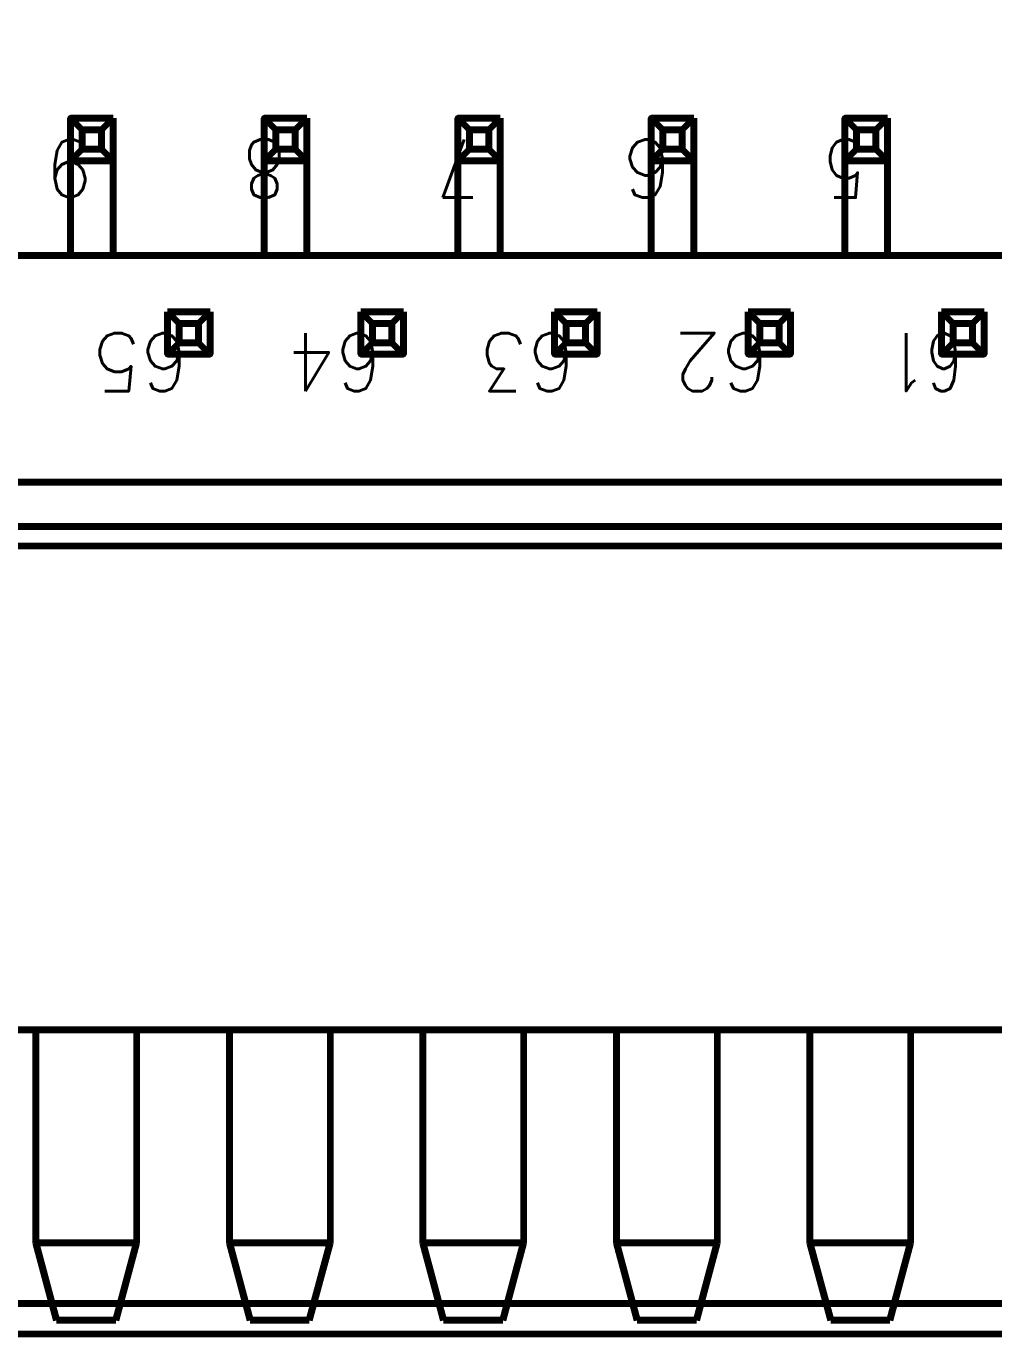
# Model space of a CAD drawing. Header units: inches. Extents: x -0.4 to 8, y -0.5 to 10.5.
# Drawn here: x 5.216 to 5.716, y -0.417 to 0.259 of the extents above; entities that cross this region are included whole.
import ezdxf

# ---------------------------------------------------------------- set-up
doc = ezdxf.new("R2010")
doc.units = ezdxf.units.IN
doc.header["$LTSCALE"] = 0.504853
doc.header["$MEASUREMENT"] = 0
for name, color, linetype in [('1', 7, 'Continuous'), ('135', 7, 'Continuous'), ('3', 7, 'Continuous'), ('75', 7, 'Continuous')]:
    doc.layers.add(name, color=color, linetype=linetype)
doc.styles.get("Standard").update_dxf_attribs({"font": 'ROMANS.SHX'})

# ---------------------------------------------------------------- blocks, each defined once
blk = doc.blocks.new('25359')
at = {"color": 1, "linetype": 'Continuous', "lineweight": 211}
for p, q in [((5.553, 0.617, -0.09725), (-0.047, 0.617, -0.09725)), ((5.553, 0.617, 0.15525), (-0.047, 0.617, 0.15525)), ((-0.047, 0.60125, -0.0815), (5.553, 0.60125, -0.0815)), ((5.553, 0.60125, -0.0815), (-0.047, 0.60125, -0.0815)), ((-0.047, 0.60125, -0.113), (5.553, 0.60125, -0.113)), ((5.553, 0.60125, -0.113), (-0.047, 0.60125, -0.113)), ((-0.047, 0.60125, 0.171), (5.553, 0.60125, 0.171)), ((5.553, 0.60125, 0.1395), (-0.047, 0.60125, 0.1395)), ((5.553, 0.60125, 0.171), (-0.047, 0.60125, 0.171)), ((-0.047, 0.60125, 0.1395), (5.553, 0.60125, 0.1395)), ((5.85, 0.46, -0.113), (-0.35, 0.46, -0.113)), ((5.85, 0.46, -0.113), (-0.35, 0.46, -0.113)), ((5.85, 0.46, 0.171), (-0.28, 0.46, 0.171)), ((5.85, 0.46, 0.171), (-0.28, 0.46, 0.171)), ((-0.047, 0.46, -0.0815), (5.553, 0.46, -0.0815)), ((5.553, 0.46, -0.0815), (-0.047, 0.46, -0.0815)), ((5.553, 0.46, -0.113), (-0.047, 0.46, -0.113)), ((-0.047, 0.46, -0.113), (5.553, 0.46, -0.113)), ((5.553, 0.46, 0.1395), (-0.047, 0.46, 0.1395)), ((-0.047, 0.46, 0.171), (5.553, 0.46, 0.171)), ((5.553, 0.46, 0.171), (-0.047, 0.46, 0.171)), ((-0.047, 0.46, 0.1395), (5.553, 0.46, 0.1395)), ((5.85, 0.21, -0.113), (-0.35, 0.21, -0.113)), ((5.85, 0.21, -0.113), (-0.35, 0.21, -0.113)), ((5.85, 0.21, 0.127), (-0.324, 0.21, 0.127)), ((5.85, 0.21, 0.127), (-0.324, 0.21, 0.127)), ((5.55, 0.21, 0.025), (-0.1, 0.21, 0.025)), ((5.55, 0.21, 0.127), (-0.1, 0.21, 0.127)), ((-0.324, 0.177, 0.127), (5.85, 0.177, 0.127)), ((-0.324, 0.177, 0.127), (5.85, 0.177, 0.127)), ((5.85, 0.177, 0.171), (-0.28, 0.177, 0.171)), ((5.85, 0.177, 0.171), (-0.28, 0.177, 0.171)), ((5.55, 0.06, 0.025), (-0.1, 0.06, 0.025)), ((-0.1, 0.06, 0.127), (5.55, 0.06, 0.127))]:
    blk.add_line(p, q, dxfattribs=at)
at = {"layer": '1', "color": 2, "linetype": 'Continuous', "lineweight": 211}
for p, q in [((0.387718, 0.61, 0.088), (0.377, 0.57, 0.0945)), ((0.377, 0.57, 0.0945), (0.387718, 0.61, 0.088)), ((0.387718, 0.61, 0.08), (0.377, 0.57, 0.0735)), ((0.377, 0.57, 0.0735), (0.387718, 0.61, 0.08)), ((0.377, 0.57, -0.0265), (0.387718, 0.61, -0.02)), ((0.387718, 0.61, -0.02), (0.377, 0.57, -0.0265)), ((0.377, 0.57, -0.0055), (0.387718, 0.61, -0.012)), ((0.387718, 0.61, -0.012), (0.377, 0.57, -0.0055)), ((0.387718, 0.61, 0.088), (0.418282, 0.61, 0.088)), ((0.387718, 0.61, 0.088), (0.387718, 0.61, 0.08)), ((0.387718, 0.61, 0.08), (0.387718, 0.61, 0.088)), ((0.418282, 0.61, 0.08), (0.387718, 0.61, 0.08)), ((0.387718, 0.61, 0.08), (0.418282, 0.61, 0.08)), ((0.418282, 0.61, 0.088), (0.387718, 0.61, 0.088)), ((0.387718, 0.61, -0.012), (0.387718, 0.61, -0.02)), ((0.387718, 0.61, -0.02), (0.387718, 0.61, -0.012)), ((0.418282, 0.61, -0.012), (0.387718, 0.61, -0.012)), ((0.387718, 0.61, -0.012), (0.418282, 0.61, -0.012)), ((0.387718, 0.61, -0.02), (0.418282, 0.61, -0.02)), ((0.418282, 0.61, -0.02), (0.387718, 0.61, -0.02)), ((0.418282, 0.61, 0.088), (0.429, 0.57, 0.0945)), ((0.429, 0.57, 0.0945), (0.418282, 0.61, 0.088)), ((0.418282, 0.61, 0.08), (0.418282, 0.61, 0.088)), ((0.418282, 0.61, 0.088), (0.418282, 0.61, 0.08)), ((0.429, 0.57, 0.0735), (0.418282, 0.61, 0.08)), ((0.418282, 0.61, 0.08), (0.429, 0.57, 0.0735)), ((0.418282, 0.61, -0.02), (0.429, 0.57, -0.0265)), ((0.429, 0.57, -0.0055), (0.418282, 0.61, -0.012)), ((0.429, 0.57, -0.0265), (0.418282, 0.61, -0.02)), ((0.418282, 0.61, -0.012), (0.429, 0.57, -0.0055)), ((0.418282, 0.61, -0.012), (0.418282, 0.61, -0.02)), ((0.418282, 0.61, -0.02), (0.418282, 0.61, -0.012)), ((0.487718, 0.61, 0.08), (0.477, 0.57, 0.0735)), ((0.477, 0.57, 0.0735), (0.487718, 0.61, 0.08)), ((0.487718, 0.61, -0.012), (0.477, 0.57, -0.0055)), ((0.477, 0.57, -0.0055), (0.487718, 0.61, -0.012)), ((0.477, 0.57, -0.0265), (0.487718, 0.61, -0.02)), ((0.487718, 0.61, -0.02), (0.477, 0.57, -0.0265)), ((0.477, 0.57, 0.0945), (0.487718, 0.61, 0.088)), ((0.487718, 0.61, 0.088), (0.477, 0.57, 0.0945)), ((0.487718, 0.61, 0.088), (0.518282, 0.61, 0.088)), ((0.518282, 0.61, 0.088), (0.487718, 0.61, 0.088)), ((0.487718, 0.61, 0.088), (0.487718, 0.61, 0.08)), ((0.487718, 0.61, 0.08), (0.487718, 0.61, 0.088)), ((0.518282, 0.61, 0.08), (0.487718, 0.61, 0.08)), ((0.487718, 0.61, 0.08), (0.518282, 0.61, 0.08)), ((0.487718, 0.61, -0.02), (0.518282, 0.61, -0.02)), ((0.487718, 0.61, -0.02), (0.487718, 0.61, -0.012)), ((0.518282, 0.61, -0.02), (0.487718, 0.61, -0.02)), ((0.487718, 0.61, -0.012), (0.487718, 0.61, -0.02)), ((0.518282, 0.61, -0.012), (0.487718, 0.61, -0.012)), ((0.487718, 0.61, -0.012), (0.518282, 0.61, -0.012)), ((0.529, 0.57, 0.0735), (0.518282, 0.61, 0.08)), ((0.518282, 0.61, 0.08), (0.529, 0.57, 0.0735)), ((0.529, 0.57, -0.0265), (0.518282, 0.61, -0.02)), ((0.518282, 0.61, -0.012), (0.529, 0.57, -0.0055)), ((0.529, 0.57, -0.0055), (0.518282, 0.61, -0.012)), ((0.518282, 0.61, -0.02), (0.529, 0.57, -0.0265)), ((0.518282, 0.61, 0.088), (0.529, 0.57, 0.0945)), ((0.529, 0.57, 0.0945), (0.518282, 0.61, 0.088)), ((0.518282, 0.61, 0.08), (0.518282, 0.61, 0.088)), ((0.518282, 0.61, 0.088), (0.518282, 0.61, 0.08)), ((0.518282, 0.61, -0.012), (0.518282, 0.61, -0.02)), ((0.518282, 0.61, -0.02), (0.518282, 0.61, -0.012)), ((0.587718, 0.61, 0.08), (0.577, 0.57, 0.0735)), ((0.587718, 0.61, -0.012), (0.577, 0.57, -0.0055)), ((0.577, 0.57, -0.0055), (0.587718, 0.61, -0.012)), ((0.587718, 0.61, -0.02), (0.577, 0.57, -0.0265)), ((0.577, 0.57, -0.0265), (0.587718, 0.61, -0.02)), ((0.577, 0.57, 0.0735), (0.587718, 0.61, 0.08)), ((0.577, 0.57, 0.0945), (0.587718, 0.61, 0.088)), ((0.587718, 0.61, 0.088), (0.577, 0.57, 0.0945)), ((0.618282, 0.61, 0.088), (0.587718, 0.61, 0.088)), ((0.587718, 0.61, 0.088), (0.618282, 0.61, 0.088)), ((0.618282, 0.61, 0.08), (0.587718, 0.61, 0.08)), ((0.587718, 0.61, 0.08), (0.587718, 0.61, 0.088)), ((0.587718, 0.61, 0.088), (0.587718, 0.61, 0.08)), ((0.587718, 0.61, 0.08), (0.618282, 0.61, 0.08)), ((0.587718, 0.61, -0.012), (0.618282, 0.61, -0.012)), ((0.618282, 0.61, -0.012), (0.587718, 0.61, -0.012)), ((0.587718, 0.61, -0.02), (0.587718, 0.61, -0.012)), ((0.618282, 0.61, -0.02), (0.587718, 0.61, -0.02)), ((0.587718, 0.61, -0.02), (0.618282, 0.61, -0.02)), ((0.587718, 0.61, -0.012), (0.587718, 0.61, -0.02)), ((0.618282, 0.61, 0.08), (0.629, 0.57, 0.0735)), ((0.618282, 0.61, -0.012), (0.629, 0.57, -0.0055)), ((0.629, 0.57, -0.0055), (0.618282, 0.61, -0.012)), ((0.629, 0.57, -0.0265), (0.618282, 0.61, -0.02)), ((0.618282, 0.61, -0.02), (0.629, 0.57, -0.0265)), ((0.629, 0.57, 0.0735), (0.618282, 0.61, 0.08)), ((0.629, 0.57, 0.0945), (0.618282, 0.61, 0.088)), ((0.618282, 0.61, 0.088), (0.629, 0.57, 0.0945)), ((0.618282, 0.61, 0.08), (0.618282, 0.61, 0.088)), ((0.618282, 0.61, 0.088), (0.618282, 0.61, 0.08)), ((0.618282, 0.61, -0.02), (0.618282, 0.61, -0.012)), ((0.618282, 0.61, -0.012), (0.618282, 0.61, -0.02)), ((0.687718, 0.61, -0.012), (0.677, 0.57, -0.0055)), ((0.677, 0.57, -0.0055), (0.687718, 0.61, -0.012)), ((0.677, 0.57, -0.0265), (0.687718, 0.61, -0.02)), ((0.687718, 0.61, -0.02), (0.677, 0.57, -0.0265)), ((0.677, 0.57, 0.0735), (0.687718, 0.61, 0.08)), ((0.687718, 0.61, 0.08), (0.677, 0.57, 0.0735)), ((0.687718, 0.61, 0.088), (0.677, 0.57, 0.0945)), ((0.677, 0.57, 0.0945), (0.687718, 0.61, 0.088)), ((0.687718, 0.61, 0.088), (0.718282, 0.61, 0.088)), ((0.718282, 0.61, 0.088), (0.687718, 0.61, 0.088)), ((0.687718, 0.61, 0.08), (0.718282, 0.61, 0.08)), ((0.718282, 0.61, 0.08), (0.687718, 0.61, 0.08)), ((0.687718, 0.61, 0.088), (0.687718, 0.61, 0.08)), ((0.687718, 0.61, 0.08), (0.687718, 0.61, 0.088)), ((0.687718, 0.61, -0.012), (0.718282, 0.61, -0.012)), ((0.718282, 0.61, -0.012), (0.687718, 0.61, -0.012)), ((0.687718, 0.61, -0.02), (0.718282, 0.61, -0.02)), ((0.687718, 0.61, -0.02), (0.687718, 0.61, -0.012)), ((0.687718, 0.61, -0.012), (0.687718, 0.61, -0.02)), ((0.718282, 0.61, -0.02), (0.687718, 0.61, -0.02)), ((0.718282, 0.61, -0.012), (0.729, 0.57, -0.0055)), ((0.729, 0.57, -0.0055), (0.718282, 0.61, -0.012)), ((0.718282, 0.61, -0.02), (0.729, 0.57, -0.0265)), ((0.729, 0.57, -0.0265), (0.718282, 0.61, -0.02)), ((0.718282, 0.61, 0.08), (0.729, 0.57, 0.0735)), ((0.729, 0.57, 0.0735), (0.718282, 0.61, 0.08)), ((0.729, 0.57, 0.0945), (0.718282, 0.61, 0.088)), ((0.718282, 0.61, 0.088), (0.729, 0.57, 0.0945)), ((0.718282, 0.61, 0.08), (0.718282, 0.61, 0.088)), ((0.718282, 0.61, 0.088), (0.718282, 0.61, 0.08)), ((0.718282, 0.61, -0.012), (0.718282, 0.61, -0.02)), ((0.718282, 0.61, -0.02), (0.718282, 0.61, -0.012)), ((0.777, 0.57, -0.0055), (0.787718, 0.61, -0.012)), ((0.787718, 0.61, -0.012), (0.777, 0.57, -0.0055)), ((0.777, 0.57, -0.0265), (0.787718, 0.61, -0.02)), ((0.787718, 0.61, -0.02), (0.777, 0.57, -0.0265)), ((0.787718, 0.61, 0.08), (0.777, 0.57, 0.0735)), ((0.777, 0.57, 0.0735), (0.787718, 0.61, 0.08)), ((0.777, 0.57, 0.0945), (0.787718, 0.61, 0.088)), ((0.787718, 0.61, 0.088), (0.777, 0.57, 0.0945)), ((0.818282, 0.61, 0.088), (0.787718, 0.61, 0.088)), ((0.787718, 0.61, 0.088), (0.787718, 0.61, 0.08)), ((0.787718, 0.61, 0.08), (0.818282, 0.61, 0.08)), ((0.818282, 0.61, 0.08), (0.787718, 0.61, 0.08)), ((0.787718, 0.61, 0.08), (0.787718, 0.61, 0.088)), ((0.787718, 0.61, 0.088), (0.818282, 0.61, 0.088)), ((0.818282, 0.61, -0.012), (0.787718, 0.61, -0.012)), ((0.787718, 0.61, -0.012), (0.818282, 0.61, -0.012)), ((0.787718, 0.61, -0.02), (0.787718, 0.61, -0.012)), ((0.787718, 0.61, -0.012), (0.787718, 0.61, -0.02)), ((0.818282, 0.61, -0.02), (0.787718, 0.61, -0.02)), ((0.787718, 0.61, -0.02), (0.818282, 0.61, -0.02)), ((0.829, 0.57, -0.0055), (0.818282, 0.61, -0.012)), ((0.818282, 0.61, -0.012), (0.829, 0.57, -0.0055)), ((0.829, 0.57, -0.0265), (0.818282, 0.61, -0.02)), ((0.818282, 0.61, -0.02), (0.829, 0.57, -0.0265)), ((0.818282, 0.61, 0.08), (0.829, 0.57, 0.0735)), ((0.829, 0.57, 0.0945), (0.818282, 0.61, 0.088)), ((0.829, 0.57, 0.0735), (0.818282, 0.61, 0.08)), ((0.818282, 0.61, 0.08), (0.818282, 0.61, 0.088)), ((0.818282, 0.61, 0.088), (0.818282, 0.61, 0.08)), ((0.818282, 0.61, 0.088), (0.829, 0.57, 0.0945)), ((0.818282, 0.61, -0.012), (0.818282, 0.61, -0.02)), ((0.818282, 0.61, -0.02), (0.818282, 0.61, -0.012)), ((0.429, 0.57, -0.0265), (0.377, 0.57, -0.0265)), ((0.377, 0.57, 0.0945), (0.429, 0.57, 0.0945)), ((0.377, 0.57, 0.0735), (0.377, 0.57, 0.0945)), ((0.429, 0.57, 0.0735), (0.377, 0.57, 0.0735)), ((0.377, 0.57, -0.0055), (0.377, 0.57, -0.0265)), ((0.429, 0.57, -0.0055), (0.377, 0.57, -0.0055)), ((0.377, 0.57, -0.0265), (0.429, 0.57, -0.0265)), ((0.377, 0.57, -0.0055), (0.429, 0.57, -0.0055)), ((0.377, 0.57, -0.0265), (0.377, 0.57, -0.0055)), ((0.377, 0.57, 0.0735), (0.429, 0.57, 0.0735)), ((0.429, 0.57, 0.0945), (0.377, 0.57, 0.0945)), ((0.377, 0.57, 0.0945), (0.377, 0.57, 0.0735)), ((0.377, 0.46, 0.0735), (0.377, 0.57, 0.0735)), ((0.377, 0.46, 0.0945), (0.377, 0.57, 0.0945)), ((0.377, 0.46, -0.0055), (0.377, 0.57, -0.0055)), ((0.377, 0.46, -0.0265), (0.377, 0.57, -0.0265)), ((0.429, 0.57, 0.0945), (0.429, 0.57, 0.0735)), ((0.429, 0.57, -0.0265), (0.429, 0.57, -0.0055)), ((0.429, 0.57, -0.0055), (0.429, 0.57, -0.0265)), ((0.429, 0.57, 0.0735), (0.429, 0.57, 0.0945)), ((0.429, 0.46, 0.0735), (0.429, 0.57, 0.0735)), ((0.429, 0.57, 0.0945), (0.429, 0.46, 0.0945)), ((0.429, 0.57, -0.0055), (0.429, 0.46, -0.0055)), ((0.429, 0.46, -0.0265), (0.429, 0.57, -0.0265)), ((0.529, 0.57, 0.0735), (0.477, 0.57, 0.0735)), ((0.477, 0.57, 0.0735), (0.529, 0.57, 0.0735)), ((0.477, 0.46, 0.0735), (0.477, 0.57, 0.0735)), ((0.477, 0.57, 0.0945), (0.477, 0.57, 0.0735)), ((0.477, 0.57, 0.0945), (0.529, 0.57, 0.0945)), ((0.477, 0.57, 0.0735), (0.477, 0.57, 0.0945)), ((0.529, 0.57, 0.0945), (0.477, 0.57, 0.0945)), ((0.477, 0.46, 0.0945), (0.477, 0.57, 0.0945)), ((0.477, 0.57, -0.0265), (0.529, 0.57, -0.0265)), ((0.477, 0.57, -0.0055), (0.529, 0.57, -0.0055)), ((0.477, 0.57, -0.0265), (0.477, 0.57, -0.0055)), ((0.529, 0.57, -0.0265), (0.477, 0.57, -0.0265)), ((0.477, 0.46, -0.0055), (0.477, 0.57, -0.0055)), ((0.529, 0.57, -0.0055), (0.477, 0.57, -0.0055)), ((0.477, 0.46, -0.0265), (0.477, 0.57, -0.0265)), ((0.477, 0.57, -0.0055), (0.477, 0.57, -0.0265)), ((0.529, 0.46, 0.0735), (0.529, 0.57, 0.0735)), ((0.529, 0.46, -0.0265), (0.529, 0.57, -0.0265)), ((0.529, 0.57, 0.0735), (0.529, 0.57, 0.0945)), ((0.529, 0.57, 0.0945), (0.529, 0.57, 0.0735)), ((0.529, 0.57, 0.0945), (0.529, 0.46, 0.0945)), ((0.529, 0.57, -0.0265), (0.529, 0.57, -0.0055)), ((0.529, 0.57, -0.0055), (0.529, 0.57, -0.0265)), ((0.529, 0.57, -0.0055), (0.529, 0.46, -0.0055)), ((0.577, 0.46, -0.0055), (0.577, 0.57, -0.0055)), ((0.577, 0.46, -0.0265), (0.577, 0.57, -0.0265)), ((0.629, 0.57, 0.0735), (0.577, 0.57, 0.0735)), ((0.577, 0.57, 0.0945), (0.629, 0.57, 0.0945)), ((0.577, 0.57, 0.0735), (0.577, 0.57, 0.0945)), ((0.577, 0.57, -0.0265), (0.577, 0.57, -0.0055)), ((0.577, 0.57, -0.0055), (0.577, 0.57, -0.0265)), ((0.629, 0.57, -0.0055), (0.577, 0.57, -0.0055)), ((0.577, 0.57, -0.0265), (0.629, 0.57, -0.0265)), ((0.629, 0.57, -0.0265), (0.577, 0.57, -0.0265)), ((0.577, 0.57, -0.0055), (0.629, 0.57, -0.0055)), ((0.577, 0.57, 0.0945), (0.577, 0.57, 0.0735)), ((0.629, 0.57, 0.0945), (0.577, 0.57, 0.0945)), ((0.577, 0.57, 0.0735), (0.629, 0.57, 0.0735)), ((0.577, 0.46, 0.0945), (0.577, 0.57, 0.0945)), ((0.577, 0.46, 0.0735), (0.577, 0.57, 0.0735)), ((0.629, 0.57, -0.0055), (0.629, 0.46, -0.0055)), ((0.629, 0.46, -0.0265), (0.629, 0.57, -0.0265)), ((0.629, 0.57, 0.0945), (0.629, 0.57, 0.0735)), ((0.629, 0.57, -0.0265), (0.629, 0.57, -0.0055)), ((0.629, 0.57, -0.0055), (0.629, 0.57, -0.0265)), ((0.629, 0.57, 0.0735), (0.629, 0.57, 0.0945)), ((0.629, 0.57, 0.0945), (0.629, 0.46, 0.0945)), ((0.629, 0.46, 0.0735), (0.629, 0.57, 0.0735)), ((0.677, 0.46, -0.0265), (0.677, 0.57, -0.0265)), ((0.677, 0.46, -0.0055), (0.677, 0.57, -0.0055)), ((0.677, 0.57, 0.0735), (0.729, 0.57, 0.0735)), ((0.729, 0.57, 0.0735), (0.677, 0.57, 0.0735)), ((0.677, 0.46, 0.0735), (0.677, 0.57, 0.0735)), ((0.677, 0.57, 0.0735), (0.677, 0.57, 0.0945)), ((0.677, 0.57, 0.0945), (0.677, 0.57, 0.0735)), ((0.677, 0.57, 0.0945), (0.729, 0.57, 0.0945)), ((0.729, 0.57, 0.0945), (0.677, 0.57, 0.0945)), ((0.677, 0.57, -0.0055), (0.677, 0.57, -0.0265)), ((0.677, 0.57, -0.0265), (0.677, 0.57, -0.0055)), ((0.677, 0.57, -0.0265), (0.729, 0.57, -0.0265)), ((0.729, 0.57, -0.0055), (0.677, 0.57, -0.0055)), ((0.677, 0.57, -0.0055), (0.729, 0.57, -0.0055)), ((0.729, 0.57, -0.0265), (0.677, 0.57, -0.0265)), ((0.677, 0.46, 0.0945), (0.677, 0.57, 0.0945)), ((0.729, 0.57, -0.0055), (0.729, 0.46, -0.0055)), ((0.729, 0.46, 0.0735), (0.729, 0.57, 0.0735)), ((0.729, 0.46, -0.0265), (0.729, 0.57, -0.0265)), ((0.729, 0.57, 0.0945), (0.729, 0.57, 0.0735)), ((0.729, 0.57, 0.0735), (0.729, 0.57, 0.0945)), ((0.729, 0.57, -0.0055), (0.729, 0.57, -0.0265)), ((0.729, 0.57, -0.0265), (0.729, 0.57, -0.0055)), ((0.729, 0.57, 0.0945), (0.729, 0.46, 0.0945)), ((0.829, 0.57, 0.0735), (0.777, 0.57, 0.0735)), ((0.777, 0.57, 0.0945), (0.829, 0.57, 0.0945)), ((0.777, 0.57, 0.0735), (0.777, 0.57, 0.0945)), ((0.777, 0.57, -0.0265), (0.777, 0.57, -0.0055)), ((0.829, 0.57, -0.0265), (0.777, 0.57, -0.0265)), ((0.777, 0.57, -0.0055), (0.829, 0.57, -0.0055)), ((0.829, 0.57, 0.0945), (0.777, 0.57, 0.0945)), ((0.777, 0.57, 0.0735), (0.829, 0.57, 0.0735)), ((0.777, 0.57, 0.0945), (0.777, 0.57, 0.0735)), ((0.777, 0.46, 0.0735), (0.777, 0.57, 0.0735)), ((0.777, 0.46, 0.0945), (0.777, 0.57, 0.0945)), ((0.829, 0.57, -0.0055), (0.777, 0.57, -0.0055)), ((0.777, 0.57, -0.0265), (0.829, 0.57, -0.0265)), ((0.777, 0.57, -0.0055), (0.777, 0.57, -0.0265)), ((0.777, 0.46, -0.0055), (0.777, 0.57, -0.0055)), ((0.777, 0.46, -0.0265), (0.777, 0.57, -0.0265)), ((0.829, 0.57, 0.0945), (0.829, 0.57, 0.0735)), ((0.829, 0.57, -0.0055), (0.829, 0.57, -0.0265)), ((0.829, 0.57, 0.0735), (0.829, 0.57, 0.0945)), ((0.829, 0.46, 0.0735), (0.829, 0.57, 0.0735)), ((0.829, 0.57, 0.0945), (0.829, 0.46, 0.0945)), ((0.829, 0.57, -0.0265), (0.829, 0.57, -0.0055)), ((0.829, 0.57, -0.0055), (0.829, 0.46, -0.0055)), ((0.829, 0.46, -0.0265), (0.829, 0.57, -0.0265)), ((0.361, 0.111, -0.102), (0.339, 0.111, -0.102)), ((0.345, 0.105, -0.112), (0.339, 0.111, -0.102)), ((0.339, 0.111, -0.102), (0.345, 0.105, -0.112)), ((0.339, 0.111, -0.102), (0.361, 0.111, -0.102)), ((0.339, 0.111, -0.102), (0.361, 0.111, -0.102)), ((0.339, 0.111, 0.025), (0.361, 0.111, 0.025)), ((0.339, 0.111, 0.025), (0.361, 0.111, 0.025)), ((0.339, 0.089, 0.025), (0.339, 0.111, 0.025)), ((0.339, 0.111, 0.025), (0.339, 0.089, 0.025)), ((0.339, 0.089, -0.102), (0.339, 0.111, -0.102)), ((0.339, 0.111, -0.102), (0.339, 0.089, -0.102)), ((0.361, 0.111, -0.102), (0.355, 0.105, -0.112)), ((0.355, 0.105, -0.112), (0.361, 0.111, -0.102)), ((0.361, 0.111, 0.025), (0.361, 0.089, 0.025)), ((0.361, 0.111, 0.025), (0.361, 0.089, 0.025)), ((0.361, 0.111, -0.102), (0.361, 0.089, -0.102)), ((0.361, 0.089, -0.102), (0.361, 0.111, -0.102)), ((0.439, 0.111, 0.025), (0.461, 0.111, 0.025)), ((0.439, 0.089, 0.025), (0.439, 0.111, 0.025)), ((0.439, 0.111, 0.025), (0.439, 0.089, 0.025)), ((0.439, 0.111, 0.025), (0.461, 0.111, 0.025)), ((0.439, 0.111, -0.102), (0.439, 0.089, -0.102)), ((0.439, 0.111, -0.102), (0.461, 0.111, -0.102)), ((0.461, 0.111, -0.102), (0.439, 0.111, -0.102)), ((0.439, 0.089, -0.102), (0.439, 0.111, -0.102)), ((0.439, 0.111, -0.102), (0.461, 0.111, -0.102)), ((0.445, 0.105, -0.112), (0.439, 0.111, -0.102)), ((0.439, 0.111, -0.102), (0.445, 0.105, -0.112)), ((0.455, 0.105, -0.112), (0.461, 0.111, -0.102)), ((0.461, 0.111, -0.102), (0.455, 0.105, -0.112)), ((0.461, 0.111, 0.025), (0.461, 0.089, 0.025)), ((0.461, 0.111, 0.025), (0.461, 0.089, 0.025)), ((0.461, 0.111, -0.102), (0.461, 0.089, -0.102)), ((0.461, 0.089, -0.102), (0.461, 0.111, -0.102)), ((0.539, 0.089, 0.025), (0.539, 0.111, 0.025)), ((0.539, 0.111, 0.025), (0.561, 0.111, 0.025)), ((0.539, 0.111, 0.025), (0.561, 0.111, 0.025)), ((0.539, 0.111, 0.025), (0.539, 0.089, 0.025)), ((0.539, 0.111, -0.102), (0.561, 0.111, -0.102)), ((0.561, 0.111, -0.102), (0.539, 0.111, -0.102)), ((0.539, 0.089, -0.102), (0.539, 0.111, -0.102)), ((0.539, 0.111, -0.102), (0.539, 0.089, -0.102)), ((0.539, 0.111, -0.102), (0.561, 0.111, -0.102)), ((0.545, 0.105, -0.112), (0.539, 0.111, -0.102)), ((0.539, 0.111, -0.102), (0.545, 0.105, -0.112)), ((0.555, 0.105, -0.112), (0.561, 0.111, -0.102)), ((0.561, 0.111, -0.102), (0.555, 0.105, -0.112)), ((0.561, 0.111, 0.025), (0.561, 0.089, 0.025)), ((0.561, 0.111, 0.025), (0.561, 0.089, 0.025)), ((0.561, 0.089, -0.102), (0.561, 0.111, -0.102)), ((0.561, 0.111, -0.102), (0.561, 0.089, -0.102)), ((0.639, 0.111, 0.025), (0.661, 0.111, 0.025)), ((0.639, 0.111, 0.025), (0.661, 0.111, 0.025)), ((0.639, 0.111, 0.025), (0.639, 0.089, 0.025)), ((0.639, 0.111, -0.102), (0.661, 0.111, -0.102)), ((0.661, 0.111, -0.102), (0.639, 0.111, -0.102)), ((0.639, 0.111, -0.102), (0.661, 0.111, -0.102)), ((0.639, 0.111, -0.102), (0.639, 0.089, -0.102)), ((0.639, 0.089, -0.102), (0.639, 0.111, -0.102)), ((0.639, 0.089, 0.025), (0.639, 0.111, 0.025)), ((0.645, 0.105, -0.112), (0.639, 0.111, -0.102)), ((0.639, 0.111, -0.102), (0.645, 0.105, -0.112)), ((0.655, 0.105, -0.112), (0.661, 0.111, -0.102)), ((0.661, 0.111, -0.102), (0.655, 0.105, -0.112)), ((0.661, 0.111, 0.025), (0.661, 0.089, 0.025)), ((0.661, 0.111, 0.025), (0.661, 0.089, 0.025)), ((0.661, 0.089, -0.102), (0.661, 0.111, -0.102)), ((0.661, 0.111, -0.102), (0.661, 0.089, -0.102)), ((0.739, 0.111, 0.025), (0.761, 0.111, 0.025)), ((0.739, 0.111, 0.025), (0.739, 0.089, 0.025)), ((0.739, 0.111, -0.102), (0.761, 0.111, -0.102)), ((0.739, 0.111, -0.102), (0.761, 0.111, -0.102)), ((0.761, 0.111, -0.102), (0.739, 0.111, -0.102)), ((0.739, 0.111, -0.102), (0.739, 0.089, -0.102)), ((0.739, 0.089, -0.102), (0.739, 0.111, -0.102)), ((0.739, 0.111, -0.102), (0.745, 0.105, -0.112)), ((0.745, 0.105, -0.112), (0.739, 0.111, -0.102)), ((0.739, 0.111, 0.025), (0.761, 0.111, 0.025)), ((0.739, 0.089, 0.025), (0.739, 0.111, 0.025)), ((0.761, 0.111, -0.102), (0.755, 0.105, -0.112)), ((0.755, 0.105, -0.112), (0.761, 0.111, -0.102)), ((0.761, 0.111, 0.025), (0.761, 0.089, 0.025)), ((0.761, 0.111, -0.102), (0.761, 0.089, -0.102)), ((0.761, 0.089, -0.102), (0.761, 0.111, -0.102)), ((0.761, 0.111, 0.025), (0.761, 0.089, 0.025)), ((0.345, 0.105, -0.112), (0.345, 0.095, -0.112)), ((0.345, 0.105, -0.112), (0.355, 0.105, -0.112)), ((0.345, 0.095, -0.112), (0.345, 0.105, -0.112)), ((0.355, 0.105, -0.112), (0.345, 0.105, -0.112)), ((0.355, 0.095, -0.112), (0.355, 0.105, -0.112)), ((0.355, 0.105, -0.112), (0.355, 0.095, -0.112)), ((0.455, 0.105, -0.112), (0.445, 0.105, -0.112)), ((0.445, 0.105, -0.112), (0.455, 0.105, -0.112)), ((0.445, 0.105, -0.112), (0.445, 0.095, -0.112)), ((0.445, 0.095, -0.112), (0.445, 0.105, -0.112)), ((0.455, 0.095, -0.112), (0.455, 0.105, -0.112)), ((0.455, 0.105, -0.112), (0.455, 0.095, -0.112)), ((0.545, 0.105, -0.112), (0.545, 0.095, -0.112)), ((0.555, 0.105, -0.112), (0.545, 0.105, -0.112)), ((0.545, 0.105, -0.112), (0.555, 0.105, -0.112)), ((0.545, 0.095, -0.112), (0.545, 0.105, -0.112)), ((0.555, 0.095, -0.112), (0.555, 0.105, -0.112)), ((0.555, 0.105, -0.112), (0.555, 0.095, -0.112)), ((0.645, 0.105, -0.112), (0.645, 0.095, -0.112)), ((0.645, 0.105, -0.112), (0.655, 0.105, -0.112)), ((0.655, 0.105, -0.112), (0.645, 0.105, -0.112)), ((0.645, 0.095, -0.112), (0.645, 0.105, -0.112)), ((0.655, 0.105, -0.112), (0.655, 0.095, -0.112)), ((0.655, 0.095, -0.112), (0.655, 0.105, -0.112)), ((0.755, 0.105, -0.112), (0.745, 0.105, -0.112)), ((0.745, 0.105, -0.112), (0.755, 0.105, -0.112)), ((0.745, 0.105, -0.112), (0.745, 0.095, -0.112)), ((0.745, 0.095, -0.112), (0.745, 0.105, -0.112)), ((0.755, 0.095, -0.112), (0.755, 0.105, -0.112)), ((0.755, 0.105, -0.112), (0.755, 0.095, -0.112)), ((0.339, 0.089, -0.102), (0.345, 0.095, -0.112)), ((0.345, 0.095, -0.112), (0.339, 0.089, -0.102)), ((0.345, 0.095, -0.112), (0.355, 0.095, -0.112)), ((0.355, 0.095, -0.112), (0.345, 0.095, -0.112)), ((0.355, 0.095, -0.112), (0.361, 0.089, -0.102)), ((0.361, 0.089, -0.102), (0.355, 0.095, -0.112)), ((0.445, 0.095, -0.112), (0.439, 0.089, -0.102)), ((0.439, 0.089, -0.102), (0.445, 0.095, -0.112)), ((0.455, 0.095, -0.112), (0.445, 0.095, -0.112)), ((0.445, 0.095, -0.112), (0.455, 0.095, -0.112)), ((0.461, 0.089, -0.102), (0.455, 0.095, -0.112)), ((0.455, 0.095, -0.112), (0.461, 0.089, -0.102)), ((0.545, 0.095, -0.112), (0.539, 0.089, -0.102)), ((0.539, 0.089, -0.102), (0.545, 0.095, -0.112)), ((0.545, 0.095, -0.112), (0.555, 0.095, -0.112)), ((0.555, 0.095, -0.112), (0.545, 0.095, -0.112)), ((0.561, 0.089, -0.102), (0.555, 0.095, -0.112)), ((0.555, 0.095, -0.112), (0.561, 0.089, -0.102)), ((0.639, 0.089, -0.102), (0.645, 0.095, -0.112)), ((0.645, 0.095, -0.112), (0.639, 0.089, -0.102)), ((0.655, 0.095, -0.112), (0.645, 0.095, -0.112)), ((0.645, 0.095, -0.112), (0.655, 0.095, -0.112)), ((0.661, 0.089, -0.102), (0.655, 0.095, -0.112)), ((0.655, 0.095, -0.112), (0.661, 0.089, -0.102)), ((0.739, 0.089, -0.102), (0.745, 0.095, -0.112)), ((0.745, 0.095, -0.112), (0.739, 0.089, -0.102)), ((0.755, 0.095, -0.112), (0.745, 0.095, -0.112)), ((0.745, 0.095, -0.112), (0.755, 0.095, -0.112)), ((0.761, 0.089, -0.102), (0.755, 0.095, -0.112)), ((0.755, 0.095, -0.112), (0.761, 0.089, -0.102)), ((0.361, 0.089, 0.025), (0.339, 0.089, 0.025)), ((0.361, 0.089, 0.025), (0.339, 0.089, 0.025)), ((0.339, 0.089, 0.025), (0.339, 0.089, -0.102)), ((0.339, 0.089, 0.025), (0.339, 0.089, -0.102)), ((0.339, 0.089, -0.102), (0.361, 0.089, -0.102)), ((0.361, 0.089, -0.102), (0.339, 0.089, -0.102)), ((0.361, 0.089, -0.102), (0.339, 0.089, -0.102)), ((0.361, 0.089, -0.102), (0.361, 0.089, 0.025)), ((0.361, 0.089, 0.025), (0.361, 0.089, -0.102)), ((0.461, 0.089, 0.025), (0.439, 0.089, 0.025)), ((0.461, 0.089, 0.025), (0.439, 0.089, 0.025)), ((0.439, 0.089, 0.025), (0.439, 0.089, -0.102)), ((0.439, 0.089, 0.025), (0.439, 0.089, -0.102)), ((0.461, 0.089, -0.102), (0.439, 0.089, -0.102)), ((0.439, 0.089, -0.102), (0.461, 0.089, -0.102)), ((0.461, 0.089, -0.102), (0.439, 0.089, -0.102)), ((0.461, 0.089, -0.102), (0.461, 0.089, 0.025)), ((0.461, 0.089, 0.025), (0.461, 0.089, -0.102)), ((0.561, 0.089, 0.025), (0.539, 0.089, 0.025)), ((0.561, 0.089, 0.025), (0.539, 0.089, 0.025)), ((0.539, 0.089, 0.025), (0.539, 0.089, -0.102)), ((0.539, 0.089, 0.025), (0.539, 0.089, -0.102)), ((0.561, 0.089, -0.102), (0.539, 0.089, -0.102)), ((0.539, 0.089, -0.102), (0.561, 0.089, -0.102)), ((0.561, 0.089, -0.102), (0.539, 0.089, -0.102)), ((0.561, 0.089, -0.102), (0.561, 0.089, 0.025)), ((0.561, 0.089, 0.025), (0.561, 0.089, -0.102)), ((0.661, 0.089, 0.025), (0.639, 0.089, 0.025)), ((0.661, 0.089, -0.102), (0.639, 0.089, -0.102)), ((0.639, 0.089, -0.102), (0.661, 0.089, -0.102)), ((0.661, 0.089, -0.102), (0.639, 0.089, -0.102)), ((0.661, 0.089, 0.025), (0.639, 0.089, 0.025)), ((0.639, 0.089, 0.025), (0.639, 0.089, -0.102)), ((0.639, 0.089, 0.025), (0.639, 0.089, -0.102)), ((0.661, 0.089, -0.102), (0.661, 0.089, 0.025)), ((0.661, 0.089, 0.025), (0.661, 0.089, -0.102)), ((0.761, 0.089, 0.025), (0.739, 0.089, 0.025)), ((0.739, 0.089, 0.025), (0.739, 0.089, -0.102)), ((0.739, 0.089, 0.025), (0.739, 0.089, -0.102)), ((0.761, 0.089, -0.102), (0.739, 0.089, -0.102)), ((0.761, 0.089, -0.102), (0.739, 0.089, -0.102)), ((0.739, 0.089, -0.102), (0.761, 0.089, -0.102)), ((0.761, 0.089, 0.025), (0.739, 0.089, 0.025)), ((0.761, 0.089, -0.102), (0.761, 0.089, 0.025)), ((0.761, 0.089, 0.025), (0.761, 0.089, -0.102)), ((0.389, 0.06, 0.09), (0.411, 0.06, 0.09)), ((0.389, 0.06, 0.068), (0.411, 0.06, 0.068)), ((0.489, 0.06, 0.09), (0.511, 0.06, 0.09)), ((0.489, 0.06, 0.068), (0.511, 0.06, 0.068)), ((0.589, 0.06, 0.09), (0.611, 0.06, 0.09)), ((0.589, 0.06, 0.068), (0.611, 0.06, 0.068)), ((0.689, 0.06, 0.09), (0.711, 0.06, 0.09)), ((0.689, 0.06, 0.068), (0.711, 0.06, 0.068)), ((0.789, 0.06, 0.09), (0.811, 0.06, 0.09)), ((0.789, 0.06, 0.068), (0.811, 0.06, 0.068)), ((0.389, 0.011, -0.102), (0.395, 0.005, -0.112)), ((0.389, 0.011, 0.068), (0.411, 0.011, 0.068)), ((0.389, -0.011, -0.102), (0.389, 0.011, -0.102)), ((0.389, 0.011, -0.102), (0.389, -0.011, -0.102)), ((0.395, 0.005, -0.112), (0.389, 0.011, -0.102)), ((0.389, 0.011, -0.102), (0.411, 0.011, -0.102)), ((0.389, 0.011, -0.102), (0.411, 0.011, -0.102)), ((0.411, 0.011, -0.102), (0.389, 0.011, -0.102)), ((0.405, 0.005, -0.112), (0.411, 0.011, -0.102)), ((0.411, 0.011, -0.102), (0.405, 0.005, -0.112)), ((0.411, 0.011, -0.102), (0.411, -0.011, -0.102)), ((0.411, -0.011, -0.102), (0.411, 0.011, -0.102)), ((0.489, 0.011, -0.102), (0.495, 0.005, -0.112)), ((0.489, 0.011, 0.068), (0.511, 0.011, 0.068)), ((0.489, -0.011, -0.102), (0.489, 0.011, -0.102)), ((0.489, 0.011, -0.102), (0.489, -0.011, -0.102)), ((0.495, 0.005, -0.112), (0.489, 0.011, -0.102)), ((0.489, 0.011, -0.102), (0.511, 0.011, -0.102)), ((0.489, 0.011, -0.102), (0.511, 0.011, -0.102)), ((0.511, 0.011, -0.102), (0.489, 0.011, -0.102)), ((0.505, 0.005, -0.112), (0.511, 0.011, -0.102)), ((0.511, 0.011, -0.102), (0.505, 0.005, -0.112)), ((0.511, -0.011, -0.102), (0.511, 0.011, -0.102)), ((0.511, 0.011, -0.102), (0.511, -0.011, -0.102)), ((0.589, 0.011, -0.102), (0.595, 0.005, -0.112)), ((0.589, 0.011, 0.068), (0.611, 0.011, 0.068)), ((0.589, -0.011, -0.102), (0.589, 0.011, -0.102)), ((0.589, 0.011, -0.102), (0.589, -0.011, -0.102)), ((0.595, 0.005, -0.112), (0.589, 0.011, -0.102)), ((0.589, 0.011, -0.102), (0.611, 0.011, -0.102)), ((0.611, 0.011, -0.102), (0.589, 0.011, -0.102)), ((0.589, 0.011, -0.102), (0.611, 0.011, -0.102)), ((0.605, 0.005, -0.112), (0.611, 0.011, -0.102)), ((0.611, 0.011, -0.102), (0.605, 0.005, -0.112)), ((0.611, -0.011, -0.102), (0.611, 0.011, -0.102)), ((0.611, 0.011, -0.102), (0.611, -0.011, -0.102)), ((0.689, 0.011, 0.068), (0.711, 0.011, 0.068)), ((0.689, -0.011, -0.102), (0.689, 0.011, -0.102)), ((0.689, 0.011, -0.102), (0.689, -0.011, -0.102)), ((0.695, 0.005, -0.112), (0.689, 0.011, -0.102)), ((0.689, 0.011, -0.102), (0.695, 0.005, -0.112)), ((0.689, 0.011, -0.102), (0.711, 0.011, -0.102)), ((0.711, 0.011, -0.102), (0.689, 0.011, -0.102)), ((0.689, 0.011, -0.102), (0.711, 0.011, -0.102)), ((0.711, 0.011, -0.102), (0.705, 0.005, -0.112)), ((0.705, 0.005, -0.112), (0.711, 0.011, -0.102)), ((0.711, 0.011, -0.102), (0.711, -0.011, -0.102)), ((0.711, -0.011, -0.102), (0.711, 0.011, -0.102)), ((0.789, -0.011, -0.102), (0.789, 0.011, -0.102)), ((0.789, 0.011, -0.102), (0.789, -0.011, -0.102)), ((0.789, 0.011, -0.102), (0.795, 0.005, -0.112)), ((0.795, 0.005, -0.112), (0.789, 0.011, -0.102)), ((0.789, 0.011, -0.102), (0.811, 0.011, -0.102)), ((0.789, 0.011, -0.102), (0.811, 0.011, -0.102)), ((0.811, 0.011, -0.102), (0.789, 0.011, -0.102)), ((0.789, 0.011, 0.068), (0.811, 0.011, 0.068)), ((0.805, 0.005, -0.112), (0.811, 0.011, -0.102)), ((0.811, 0.011, -0.102), (0.805, 0.005, -0.112)), ((0.811, 0.011, -0.102), (0.811, -0.011, -0.102)), ((0.811, -0.011, -0.102), (0.811, 0.011, -0.102)), ((0.395, 0.005, -0.112), (0.405, 0.005, -0.112)), ((0.405, 0.005, -0.112), (0.395, 0.005, -0.112)), ((0.395, -0.005, -0.112), (0.395, 0.005, -0.112)), ((0.395, 0.005, -0.112), (0.395, -0.005, -0.112)), ((0.405, -0.005, -0.112), (0.405, 0.005, -0.112)), ((0.405, 0.005, -0.112), (0.405, -0.005, -0.112)), ((0.505, 0.005, -0.112), (0.495, 0.005, -0.112)), ((0.495, 0.005, -0.112), (0.505, 0.005, -0.112)), ((0.495, 0.005, -0.112), (0.495, -0.005, -0.112)), ((0.495, -0.005, -0.112), (0.495, 0.005, -0.112)), ((0.505, -0.005, -0.112), (0.505, 0.005, -0.112)), ((0.505, 0.005, -0.112), (0.505, -0.005, -0.112)), ((0.595, 0.005, -0.112), (0.605, 0.005, -0.112)), ((0.605, 0.005, -0.112), (0.595, 0.005, -0.112)), ((0.595, 0.005, -0.112), (0.595, -0.005, -0.112)), ((0.595, -0.005, -0.112), (0.595, 0.005, -0.112)), ((0.605, -0.005, -0.112), (0.605, 0.005, -0.112)), ((0.605, 0.005, -0.112), (0.605, -0.005, -0.112)), ((0.705, 0.005, -0.112), (0.695, 0.005, -0.112)), ((0.695, 0.005, -0.112), (0.705, 0.005, -0.112)), ((0.695, 0.005, -0.112), (0.695, -0.005, -0.112)), ((0.695, -0.005, -0.112), (0.695, 0.005, -0.112)), ((0.705, -0.005, -0.112), (0.705, 0.005, -0.112)), ((0.705, 0.005, -0.112), (0.705, -0.005, -0.112)), ((0.795, 0.005, -0.112), (0.805, 0.005, -0.112)), ((0.805, 0.005, -0.112), (0.795, 0.005, -0.112)), ((0.795, -0.005, -0.112), (0.795, 0.005, -0.112)), ((0.795, 0.005, -0.112), (0.795, -0.005, -0.112)), ((0.805, -0.005, -0.112), (0.805, 0.005, -0.112)), ((0.805, 0.005, -0.112), (0.805, -0.005, -0.112)), ((0.395, -0.005, -0.112), (0.389, -0.011, -0.102)), ((0.389, -0.011, -0.102), (0.395, -0.005, -0.112)), ((0.405, -0.005, -0.112), (0.395, -0.005, -0.112)), ((0.395, -0.005, -0.112), (0.405, -0.005, -0.112)), ((0.405, -0.005, -0.112), (0.411, -0.011, -0.102)), ((0.411, -0.011, -0.102), (0.405, -0.005, -0.112)), ((0.489, -0.011, -0.102), (0.495, -0.005, -0.112)), ((0.495, -0.005, -0.112), (0.489, -0.011, -0.102)), ((0.505, -0.005, -0.112), (0.495, -0.005, -0.112)), ((0.495, -0.005, -0.112), (0.505, -0.005, -0.112)), ((0.505, -0.005, -0.112), (0.511, -0.011, -0.102)), ((0.511, -0.011, -0.102), (0.505, -0.005, -0.112)), ((0.595, -0.005, -0.112), (0.589, -0.011, -0.102)), ((0.589, -0.011, -0.102), (0.595, -0.005, -0.112)), ((0.595, -0.005, -0.112), (0.605, -0.005, -0.112)), ((0.605, -0.005, -0.112), (0.595, -0.005, -0.112)), ((0.605, -0.005, -0.112), (0.611, -0.011, -0.102)), ((0.611, -0.011, -0.102), (0.605, -0.005, -0.112)), ((0.689, -0.011, -0.102), (0.695, -0.005, -0.112)), ((0.695, -0.005, -0.112), (0.689, -0.011, -0.102)), ((0.695, -0.005, -0.112), (0.705, -0.005, -0.112)), ((0.705, -0.005, -0.112), (0.695, -0.005, -0.112)), ((0.711, -0.011, -0.102), (0.705, -0.005, -0.112)), ((0.705, -0.005, -0.112), (0.711, -0.011, -0.102)), ((0.789, -0.011, -0.102), (0.795, -0.005, -0.112)), ((0.795, -0.005, -0.112), (0.789, -0.011, -0.102)), ((0.805, -0.005, -0.112), (0.795, -0.005, -0.112)), ((0.795, -0.005, -0.112), (0.805, -0.005, -0.112)), ((0.805, -0.005, -0.112), (0.811, -0.011, -0.102)), ((0.811, -0.011, -0.102), (0.805, -0.005, -0.112)), ((0.411, -0.011, -0.102), (0.389, -0.011, -0.102)), ((0.389, -0.011, -0.102), (0.411, -0.011, -0.102)), ((0.389, -0.011, 0.09), (0.411, -0.011, 0.09)), ((0.411, -0.011, -0.102), (0.389, -0.011, -0.102)), ((0.489, -0.011, -0.102), (0.511, -0.011, -0.102)), ((0.489, -0.011, 0.09), (0.511, -0.011, 0.09)), ((0.511, -0.011, -0.102), (0.489, -0.011, -0.102)), ((0.511, -0.011, -0.102), (0.489, -0.011, -0.102)), ((0.589, -0.011, -0.102), (0.611, -0.011, -0.102)), ((0.589, -0.011, 0.09), (0.611, -0.011, 0.09)), ((0.611, -0.011, -0.102), (0.589, -0.011, -0.102)), ((0.611, -0.011, -0.102), (0.589, -0.011, -0.102)), ((0.689, -0.011, 0.09), (0.711, -0.011, 0.09)), ((0.711, -0.011, -0.102), (0.689, -0.011, -0.102)), ((0.711, -0.011, -0.102), (0.689, -0.011, -0.102)), ((0.689, -0.011, -0.102), (0.711, -0.011, -0.102)), ((0.811, -0.011, -0.102), (0.789, -0.011, -0.102)), ((0.789, -0.011, 0.09), (0.811, -0.011, 0.09)), ((0.811, -0.011, -0.102), (0.789, -0.011, -0.102)), ((0.789, -0.011, -0.102), (0.811, -0.011, -0.102))]:
    blk.add_line(p, q, dxfattribs=at)
for points in [[(0.429, 0.46, 0.0945), (0.429, 0.46, 0.0735), (0.377, 0.46, 0.0735), (0.377, 0.46, 0.0945), (0.429, 0.46, 0.0945)], [(0.429, 0.46, 0.0945), (0.429, 0.46, 0.0735), (0.377, 0.46, 0.0735), (0.377, 0.46, 0.0945), (0.429, 0.46, 0.0945)], [(0.429, 0.46, -0.0055), (0.429, 0.46, -0.0265), (0.377, 0.46, -0.0265), (0.377, 0.46, -0.0055), (0.429, 0.46, -0.0055)], [(0.429, 0.46, -0.0055), (0.429, 0.46, -0.0265), (0.377, 0.46, -0.0265), (0.377, 0.46, -0.0055), (0.429, 0.46, -0.0055)], [(0.529, 0.46, -0.0055), (0.529, 0.46, -0.0265), (0.477, 0.46, -0.0265), (0.477, 0.46, -0.0055), (0.529, 0.46, -0.0055)], [(0.529, 0.46, -0.0055), (0.529, 0.46, -0.0265), (0.477, 0.46, -0.0265), (0.477, 0.46, -0.0055), (0.529, 0.46, -0.0055)], [(0.529, 0.46, 0.0945), (0.529, 0.46, 0.0735), (0.477, 0.46, 0.0735), (0.477, 0.46, 0.0945), (0.529, 0.46, 0.0945)], [(0.529, 0.46, 0.0945), (0.529, 0.46, 0.0735), (0.477, 0.46, 0.0735), (0.477, 0.46, 0.0945), (0.529, 0.46, 0.0945)], [(0.629, 0.46, -0.0055), (0.629, 0.46, -0.0265), (0.577, 0.46, -0.0265), (0.577, 0.46, -0.0055), (0.629, 0.46, -0.0055)], [(0.629, 0.46, 0.0945), (0.629, 0.46, 0.0735), (0.577, 0.46, 0.0735), (0.577, 0.46, 0.0945), (0.629, 0.46, 0.0945)], [(0.629, 0.46, 0.0945), (0.629, 0.46, 0.0735), (0.577, 0.46, 0.0735), (0.577, 0.46, 0.0945), (0.629, 0.46, 0.0945)], [(0.629, 0.46, -0.0055), (0.629, 0.46, -0.0265), (0.577, 0.46, -0.0265), (0.577, 0.46, -0.0055), (0.629, 0.46, -0.0055)], [(0.729, 0.46, -0.0055), (0.729, 0.46, -0.0265), (0.677, 0.46, -0.0265), (0.677, 0.46, -0.0055), (0.729, 0.46, -0.0055)], [(0.729, 0.46, -0.0055), (0.729, 0.46, -0.0265), (0.677, 0.46, -0.0265), (0.677, 0.46, -0.0055), (0.729, 0.46, -0.0055)], [(0.729, 0.46, 0.0945), (0.729, 0.46, 0.0735), (0.677, 0.46, 0.0735), (0.677, 0.46, 0.0945), (0.729, 0.46, 0.0945)], [(0.729, 0.46, 0.0945), (0.729, 0.46, 0.0735), (0.677, 0.46, 0.0735), (0.677, 0.46, 0.0945), (0.729, 0.46, 0.0945)], [(0.829, 0.46, 0.0945), (0.829, 0.46, 0.0735), (0.777, 0.46, 0.0735), (0.777, 0.46, 0.0945), (0.829, 0.46, 0.0945)], [(0.829, 0.46, 0.0945), (0.829, 0.46, 0.0735), (0.777, 0.46, 0.0735), (0.777, 0.46, 0.0945), (0.829, 0.46, 0.0945)], [(0.829, 0.46, -0.0055), (0.829, 0.46, -0.0265), (0.777, 0.46, -0.0265), (0.777, 0.46, -0.0055), (0.829, 0.46, -0.0055)], [(0.829, 0.46, -0.0055), (0.829, 0.46, -0.0265), (0.777, 0.46, -0.0265), (0.777, 0.46, -0.0055), (0.829, 0.46, -0.0055)], [(0.389, -0.011, -0.102), (0.389, 0.011, -0.102), (0.389, 0.011, 0.068), (0.389, 0.06, 0.068), (0.389, 0.06, 0.09), (0.389, -0.011, 0.09), (0.389, -0.011, -0.102)], [(0.389, -0.011, -0.102), (0.389, 0.011, -0.102), (0.389, 0.011, 0.068), (0.389, 0.06, 0.068), (0.389, 0.06, 0.09), (0.389, -0.011, 0.09), (0.389, -0.011, -0.102)], [(0.411, -0.011, -0.102), (0.411, 0.011, -0.102), (0.411, 0.011, 0.068), (0.411, 0.06, 0.068), (0.411, 0.06, 0.09), (0.411, -0.011, 0.09), (0.411, -0.011, -0.102)], [(0.411, -0.011, -0.102), (0.411, -0.011, 0.09), (0.411, 0.06, 0.09), (0.411, 0.06, 0.068), (0.411, 0.011, 0.068), (0.411, 0.011, -0.102), (0.411, -0.011, -0.102)], [(0.489, -0.011, -0.102), (0.489, 0.011, -0.102), (0.489, 0.011, 0.068), (0.489, 0.06, 0.068), (0.489, 0.06, 0.09), (0.489, -0.011, 0.09), (0.489, -0.011, -0.102)], [(0.489, -0.011, -0.102), (0.489, 0.011, -0.102), (0.489, 0.011, 0.068), (0.489, 0.06, 0.068), (0.489, 0.06, 0.09), (0.489, -0.011, 0.09), (0.489, -0.011, -0.102)], [(0.511, -0.011, -0.102), (0.511, 0.011, -0.102), (0.511, 0.011, 0.068), (0.511, 0.06, 0.068), (0.511, 0.06, 0.09), (0.511, -0.011, 0.09), (0.511, -0.011, -0.102)], [(0.511, -0.011, -0.102), (0.511, -0.011, 0.09), (0.511, 0.06, 0.09), (0.511, 0.06, 0.068), (0.511, 0.011, 0.068), (0.511, 0.011, -0.102), (0.511, -0.011, -0.102)], [(0.589, -0.011, -0.102), (0.589, 0.011, -0.102), (0.589, 0.011, 0.068), (0.589, 0.06, 0.068), (0.589, 0.06, 0.09), (0.589, -0.011, 0.09), (0.589, -0.011, -0.102)], [(0.589, -0.011, -0.102), (0.589, 0.011, -0.102), (0.589, 0.011, 0.068), (0.589, 0.06, 0.068), (0.589, 0.06, 0.09), (0.589, -0.011, 0.09), (0.589, -0.011, -0.102)], [(0.611, -0.011, -0.102), (0.611, -0.011, 0.09), (0.611, 0.06, 0.09), (0.611, 0.06, 0.068), (0.611, 0.011, 0.068), (0.611, 0.011, -0.102), (0.611, -0.011, -0.102)], [(0.611, -0.011, -0.102), (0.611, 0.011, -0.102), (0.611, 0.011, 0.068), (0.611, 0.06, 0.068), (0.611, 0.06, 0.09), (0.611, -0.011, 0.09), (0.611, -0.011, -0.102)], [(0.689, -0.011, -0.102), (0.689, 0.011, -0.102), (0.689, 0.011, 0.068), (0.689, 0.06, 0.068), (0.689, 0.06, 0.09), (0.689, -0.011, 0.09), (0.689, -0.011, -0.102)], [(0.689, -0.011, -0.102), (0.689, 0.011, -0.102), (0.689, 0.011, 0.068), (0.689, 0.06, 0.068), (0.689, 0.06, 0.09), (0.689, -0.011, 0.09), (0.689, -0.011, -0.102)], [(0.711, -0.011, -0.102), (0.711, -0.011, 0.09), (0.711, 0.06, 0.09), (0.711, 0.06, 0.068), (0.711, 0.011, 0.068), (0.711, 0.011, -0.102), (0.711, -0.011, -0.102)], [(0.711, -0.011, -0.102), (0.711, 0.011, -0.102), (0.711, 0.011, 0.068), (0.711, 0.06, 0.068), (0.711, 0.06, 0.09), (0.711, -0.011, 0.09), (0.711, -0.011, -0.102)], [(0.789, -0.011, -0.102), (0.789, 0.011, -0.102), (0.789, 0.011, 0.068), (0.789, 0.06, 0.068), (0.789, 0.06, 0.09), (0.789, -0.011, 0.09), (0.789, -0.011, -0.102)], [(0.789, -0.011, -0.102), (0.789, 0.011, -0.102), (0.789, 0.011, 0.068), (0.789, 0.06, 0.068), (0.789, 0.06, 0.09), (0.789, -0.011, 0.09), (0.789, -0.011, -0.102)], [(0.811, -0.011, -0.102), (0.811, -0.011, 0.09), (0.811, 0.06, 0.09), (0.811, 0.06, 0.068), (0.811, 0.011, 0.068), (0.811, 0.011, -0.102), (0.811, -0.011, -0.102)], [(0.811, -0.011, -0.102), (0.811, 0.011, -0.102), (0.811, 0.011, 0.068), (0.811, 0.06, 0.068), (0.811, 0.06, 0.09), (0.811, -0.011, 0.09), (0.811, -0.011, -0.102)]]:
    blk.add_polyline3d(points, close=True, dxfattribs=at)
for points in [[(0.339, 0.089, -0.102), (0.339, 0.111, -0.102), (0.339, 0.111, 0.025)], [(0.339, 0.089, -0.102), (0.339, 0.111, -0.102), (0.339, 0.111, 0.025)], [(0.361, 0.089, -0.102), (0.361, 0.111, -0.102), (0.361, 0.111, 0.025)], [(0.361, 0.111, 0.025), (0.361, 0.111, -0.102), (0.361, 0.089, -0.102)], [(0.439, 0.089, -0.102), (0.439, 0.111, -0.102), (0.439, 0.111, 0.025)], [(0.439, 0.089, -0.102), (0.439, 0.111, -0.102), (0.439, 0.111, 0.025)], [(0.461, 0.111, 0.025), (0.461, 0.111, -0.102), (0.461, 0.089, -0.102)], [(0.461, 0.089, -0.102), (0.461, 0.111, -0.102), (0.461, 0.111, 0.025)], [(0.539, 0.089, -0.102), (0.539, 0.111, -0.102), (0.539, 0.111, 0.025)], [(0.539, 0.089, -0.102), (0.539, 0.111, -0.102), (0.539, 0.111, 0.025)], [(0.561, 0.111, 0.025), (0.561, 0.111, -0.102), (0.561, 0.089, -0.102)], [(0.561, 0.089, -0.102), (0.561, 0.111, -0.102), (0.561, 0.111, 0.025)], [(0.639, 0.089, -0.102), (0.639, 0.111, -0.102), (0.639, 0.111, 0.025)], [(0.639, 0.089, -0.102), (0.639, 0.111, -0.102), (0.639, 0.111, 0.025)], [(0.661, 0.111, 0.025), (0.661, 0.111, -0.102), (0.661, 0.089, -0.102)], [(0.661, 0.089, -0.102), (0.661, 0.111, -0.102), (0.661, 0.111, 0.025)], [(0.739, 0.089, -0.102), (0.739, 0.111, -0.102), (0.739, 0.111, 0.025)], [(0.739, 0.089, -0.102), (0.739, 0.111, -0.102), (0.739, 0.111, 0.025)], [(0.761, 0.089, -0.102), (0.761, 0.111, -0.102), (0.761, 0.111, 0.025)], [(0.761, 0.111, 0.025), (0.761, 0.111, -0.102), (0.761, 0.089, -0.102)]]:
    blk.add_polyline3d(points, dxfattribs=at)
at = {"layer": '3', "color": 5, "linetype": 'Continuous', "lineweight": 211, "char_height": 0.03, "attachment_point": 1}
for s, insert in [('{\\W0.736374;61}', (0.35, 0.13)), ('{\\W0.963985;62}', (0.45, 0.13)), ('{\\W0.963985;63}', (0.55, 0.13)), ('{\\W0.935632;64}', (0.65, 0.13)), ('{\\W0.963985;65}', (0.75, 0.13)), ('{\\W0.852100;5}', (0.4, 0.03)), ('{\\W1.006869;6}', (0.5, 0.03)), ('{\\W0.852100;7}', (0.6, 0.03)), ('{\\W0.852100;8}', (0.7, 0.03)), ('{\\W0.930354;9}', (0.8, 0.03))]:
    blk.add_mtext(s, dxfattribs=dict(at, insert=insert))

msp = doc.modelspace()

# ---------------------------------------------------------------- linework, layer by layer
at = {"layer": '135', "color": 1, "linetype": 'Continuous', "lineweight": 211}
for points in [[(6.5999, 7.14, 0.641), (6.6, 7.14, 0.641), (6.6, 0.19, 0.641), (6.41, 0, 0.641), (0.19, 0, 0.641)], [(0.19, 0, 0), (6.41, 0, 0), (6.6, 0.19, 0), (6.6, 7.14, 0), (6.5999, 7.14, 0)], [(6.5999, 7.14, 0.641), (6.6, 7.14, 0.641), (6.6, 0.19, 0.641), (6.41, 0, 0.641), (0.19, 0, 0.641)], [(0.19, 0, 0), (6.41, 0, 0), (6.6, 0.19, 0), (6.6, 7.14, 0), (6.5999, 7.14, 0)], [(6.5999, 7.14, -0.418), (6.6, 7.14, -0.418), (6.6, 0.19, -0.418), (6.41, 0, -0.418), (0.19, 0, -0.418)], [(0.19, 0, -0.062), (6.41, 0, -0.062), (6.6, 0.19, -0.062), (6.6, 7.14, -0.062), (6.5999, 7.14, -0.062)], [(6.5999, 7.14, -0.418), (6.6, 7.14, -0.418), (6.6, 0.19, -0.418), (6.41, 0, -0.418), (0.19, 0, -0.418)], [(0.19, 0, -0.062), (6.41, 0, -0.062), (6.6, 0.19, -0.062), (6.6, 7.14, -0.062), (6.5999, 7.14, -0.062)]]:
    msp.add_polyline3d(points, dxfattribs=at)

# ---------------------------------------------------------------- block references
at = {"layer": '75', "color": 8, "linetype": 'Continuous', "lineweight": 211, "rotation": 180}
msp.add_blockref('25359', (6.05, 0.2), dxfattribs=at)

doc.saveas('drawing.dxf')
